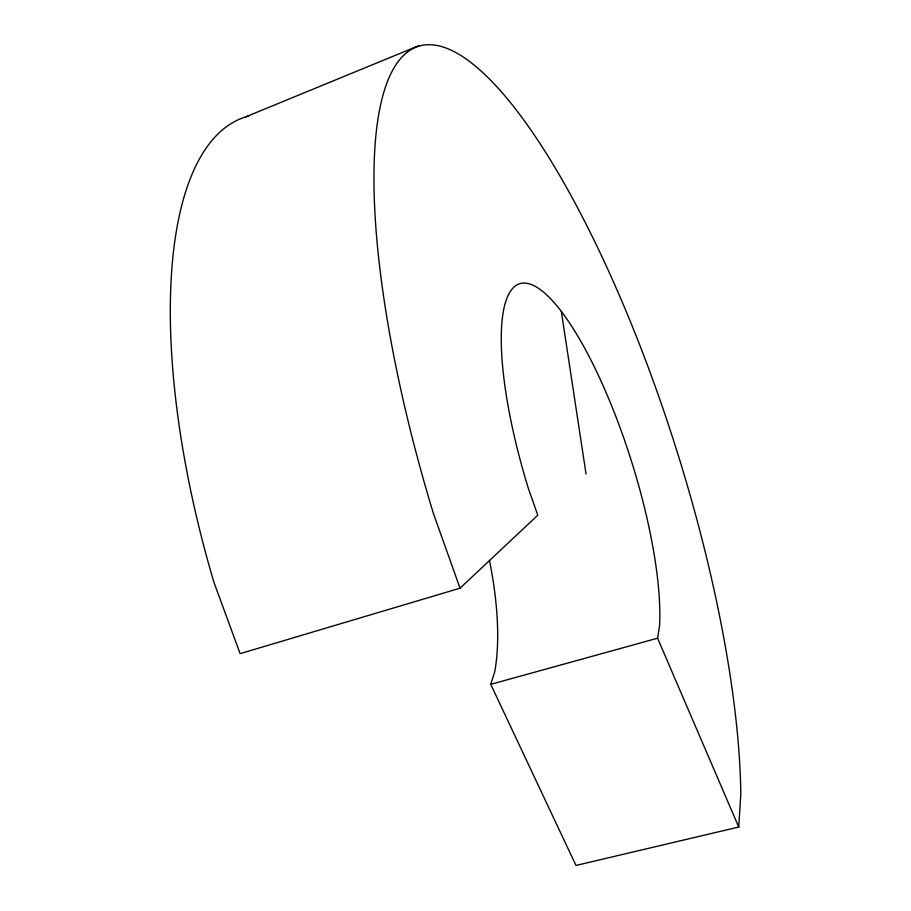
<?xml version="1.0" encoding="UTF-8"?>
<svg xmlns="http://www.w3.org/2000/svg" width="911" height="911" viewBox="0 0 911 911"><rect width="100%" height="100%" fill="white"/><g stroke="black" fill="none" stroke-linecap="round" stroke-linejoin="round"><path stroke-width="1.37" d="M489.458 560.356A195.569 71.388 72.8 0 1 494.673 671.988L490.744 684.343L575.98 865.45L738.741 827.04L740.802 794.062A464.405 125.513 72.6 0 0 481.452 71.365A464.405 125.513 72.6 0 0 433.363 513.36L460.044 588.187L240.128 653.654L213.96 582.391A447.711 167.59 72.9 0 1 248.282 116.141M738.741 827.04L657.594 638.212L659.541 626.028A202.481 53.271 72.5 0 0 550.859 299.024A202.481 53.271 72.5 0 0 528.505 488.865L537.786 515.216L460.044 588.187M245.617 116.904L419.151 45.55M490.744 684.343L657.594 638.212M561.335 311.414L586.058 474.05"/></g></svg>
